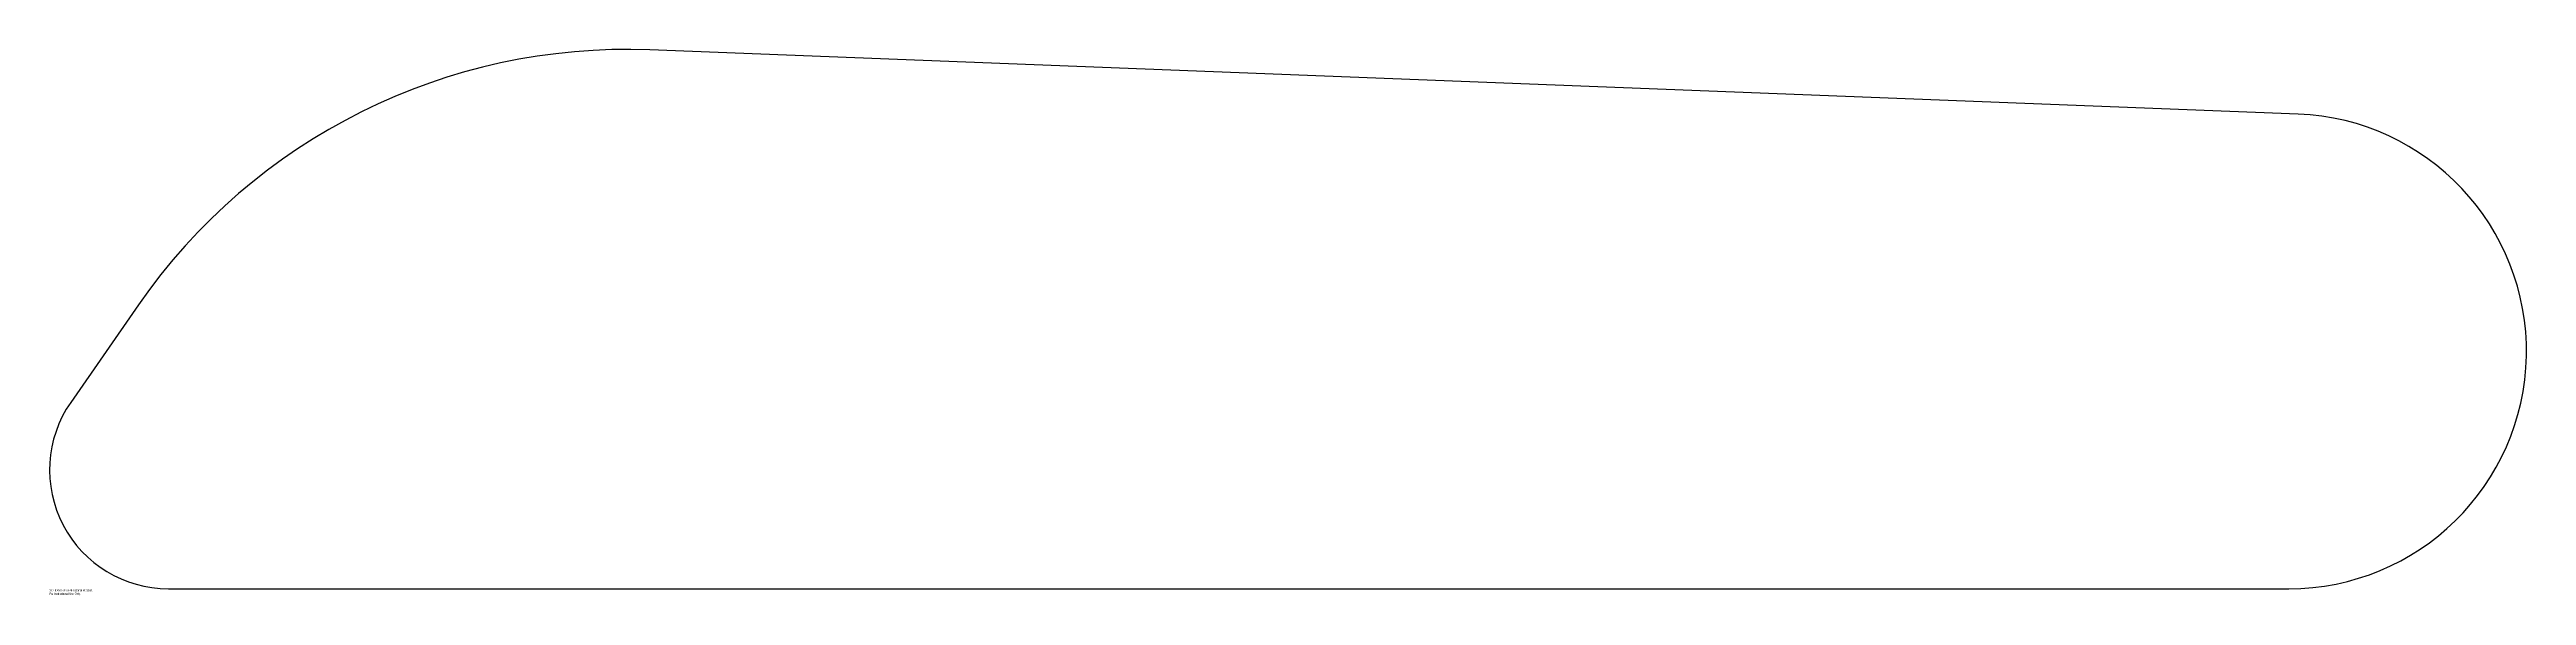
# Model space of a CAD drawing. Header units: inches. Extents: x -10 to 198, y -1 to 45.
import ezdxf

# ---------------------------------------------------------------- set-up
doc = ezdxf.new("R2010")
doc.units = ezdxf.units.IN
doc.header["$MEASUREMENT"] = 0
doc.styles.add('SLDTEXTSTYLE0', font='TXT', dxfattribs={"width": 0.7})

msp = doc.modelspace()

# ---------------------------------------------------------------- linework, layer by layer
at = {"color": 7, "linetype": 'Continuous'}
for p, q in [((179.22, 39.98), (40.52, 45.39)), ((-2.52, 23.92), (-8.22, 15.7)), ((0, 0), (178.44, 0))]:
    msp.add_line(p, q, dxfattribs=at)
for centre, radius, start, end in [((38.57, -4.57), 50, 87.7678, 145.2686), ((178.44, 20), 20, 270, 87.7678), ((0, 10), 10, 145.2686, 270)]:
    msp.add_arc(centre, radius, start, end, dxfattribs=at)

# ---------------------------------------------------------------- texts
at = {"color": 7, "linetype": 'Continuous', "char_height": 0.1903, "attachment_point": 1, "style": 'SLDTEXTSTYLE0'}
for s, insert in [('SOLIDWORKS Educational Product.', (-10, -0.04)), ('For Instructional Use Only.', (-10, -0.33))]:
    msp.add_mtext(s, dxfattribs=dict(at, insert=insert))

doc.saveas('drawing.dxf')
